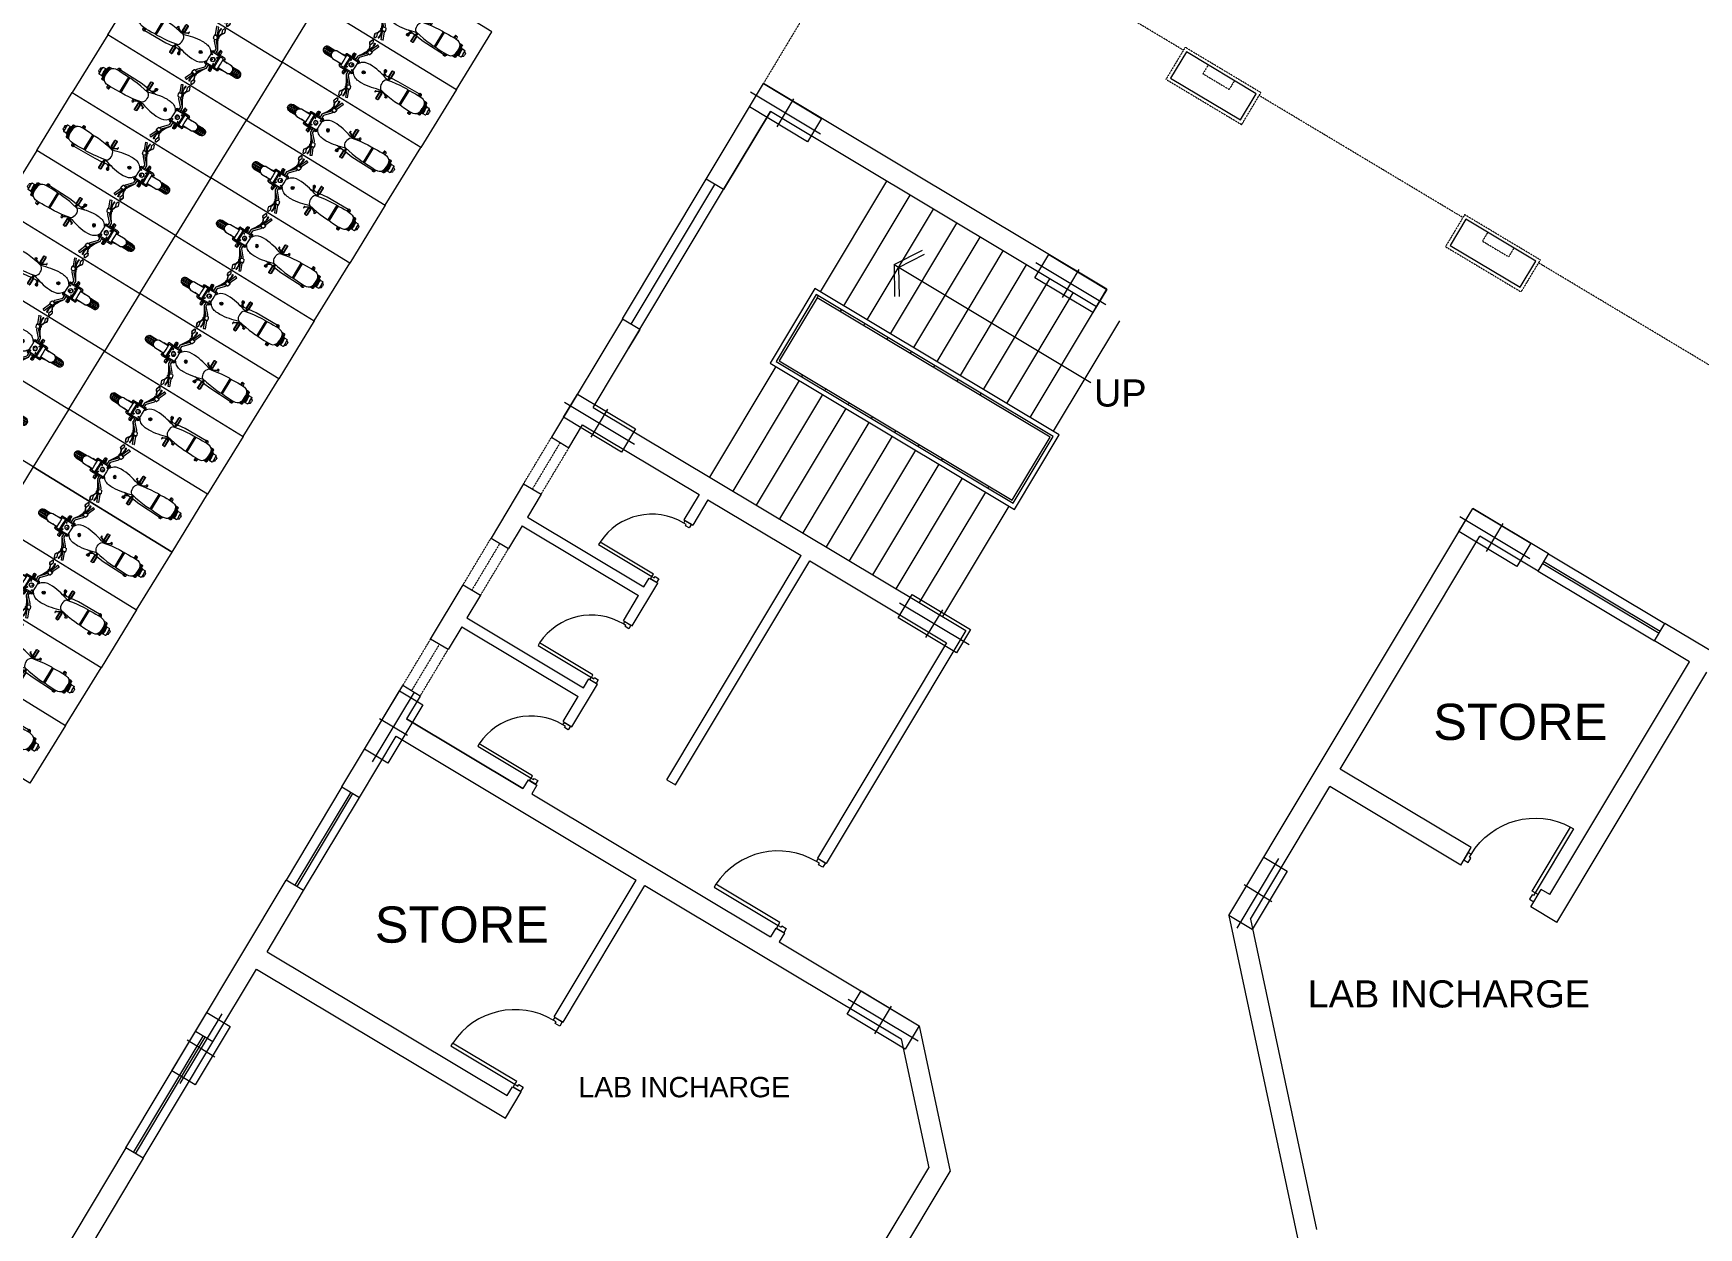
# Model space of a CAD drawing. Header units: inches. Extents: x -110725 to 51121, y 8404 to 44825.
# Drawn here: x -38442 to -37706, y 25256 to 25785 of the extents above; entities that cross this region are included whole.
import ezdxf

# ---------------------------------------------------------------- set-up
doc = ezdxf.new("R2010")
doc.units = ezdxf.units.IN
doc.header["$LTSCALE"] = 0.1
doc.header["$MEASUREMENT"] = 0
doc.linetypes.add('DASHED2', pattern=[0.375, 0.25, -0.125])
doc.layers.get('0').update_dxf_attribs({"color": 1, "lineweight": 0})
doc.layers.get('Defpoints').update_dxf_attribs({"lineweight": 0})
for name, color, linetype, lineweight in [('CAR', 4, 'Continuous', 0), ('Col.', 4, 'Continuous', 0), ('dim', 252, 'Continuous', 0), ('DOOR', 32, 'Continuous', 0), ('h', 8, 'Continuous', 0), ('stair', 5, 'Continuous', 0), ('TEXT', 3, 'Continuous', 0), ('WALL', 7, 'Continuous', 0), ('WIN', 160, 'Continuous', 0)]:
    doc.layers.add(name, color=color, linetype=linetype, lineweight=lineweight)
doc.styles.add('as', font='arial.ttf')
doc.styles.add('EHSAN', font='arial.ttf', dxfattribs={"height": 54})
doc.dimstyles.new('DIM1', dxfattribs={"dimtxt": 54, "dimasz": 6, "dimexe": 6, "dimexo": 3, "dimgap": 1, "dimtad": 0, "dimzin": 0, "dimdsep": 46, "dimlunit": 4, "dimtxsty": 'EHSAN', "dimblk": 'ARCHTICK', "dimcen": 3, "dimdle": 6, "dimclrd": 4, "dimclre": 4, "dimclrt": 6, "dimadec": 0, "dimazin": 0, "dimtfac": 1, "dimtofl": 0, "dimtmove": 1, "dimatfit": 3, "dimldrblk": 'ARCHTICK', "dimfxl": 4, "dimtolj": 1, "dimtzin": 3, "dimlwd": -1, "dimlwe": -1, "dimarcsym": 0})

# ---------------------------------------------------------------- blocks, each defined once
blk = doc.blocks.new('_ArchTick')
at = {"color": 0, "linetype": 'ByBlock', "const_width": 0.15}
blk.add_lwpolyline([(-0.5, -0.5), (0.5, 0.5)], dxfattribs=at)
blk = doc.blocks.new('*D37')
at = {"layer": 'Defpoints', "color": 0, "transparency": 16777216}
for p in [(-37808.55, 26623.7), (-37948.34, 26390.86, 1175.74), (-34980.21, 24608.79, 1175.74)]:
    blk.add_point(p, dxfattribs=at)
at = {"layer": 'dim', "color": 4, "transparency": 16777216}
for p, q in [((-37829.12, 26636.05), (-36423.23, 25791.96)), ((-37946.79, 26393.44), (-37805.46, 26628.84)), ((-34819.84, 24829.27), (-36225.72, 25673.37)), ((-34978.66, 24611.37), (-34837.32, 24846.77))]:
    blk.add_line(p, q, dxfattribs=at)
at = {"layer": 'dim', "color": 4, "transparency": 16777216, "xscale": 24, "yscale": 24, "zscale": 24}
for p, rotation in [((-37808.55, 26623.7), 149.019361839217), ((-34840.41, 24841.63), 329.019361839217)]:
    blk.add_blockref('_ArchTick', p, dxfattribs=dict(at, rotation=rotation))
at = {"layer": 'dim', "color": 6, "transparency": 16777216, "insert": (-36324.48, 25732.66), "char_height": 54, "attachment_point": 5, "rotation": 329.01936, "style": 'EHSAN'}
blk.add_mtext('\\A1;288\'-6"', dxfattribs=at)
blk = doc.blocks.new('*D39')
at = {"layer": 'Defpoints', "color": 0, "transparency": 16777216}
for p in [(-38256.62, 26306.47, 1175.74), (-39945.1, 24460.83), (-39546.06, 24214.83, 1175.74)]:
    blk.add_point(p, dxfattribs=at)
at = {"layer": 'dim', "color": 4, "transparency": 16777216}
for p, q in [((-38643.06, 26572.89), (-39229.18, 25622.13)), ((-38259.17, 26308.04), (-38660.76, 26555.61)), ((-39957.69, 24440.4), (-39371.57, 25391.16)), ((-39548.62, 24216.41), (-39950.21, 24463.98))]:
    blk.add_line(p, q, dxfattribs=at)
at = {"layer": 'dim', "color": 4, "transparency": 16777216, "xscale": 24, "yscale": 24, "zscale": 24}
for p, rotation in [((-38655.65, 26552.46), 58.34713072888594), ((-39945.1, 24460.83), 238.3471307288859)]:
    blk.add_blockref('_ArchTick', p, dxfattribs=dict(at, rotation=rotation))
at = {"layer": 'dim', "color": 6, "transparency": 16777216, "insert": (-39300.38, 25506.64), "char_height": 54, "attachment_point": 5, "rotation": 58.34713, "style": 'EHSAN'}
blk.add_mtext('\\A1;204\'-9{\\H1.000000x;\\S1/4;}"', dxfattribs=at)
blk = doc.blocks.new('D-1')
for points in [[(1.5, 34.85), (1.5, 1.85), (3, 1.85), (3, 34.85)], [(2.25, 0.38), (2.25, -1.88), (0, -1.88), (0, 1.88), (1.5, 1.88), (1.5, 0.38)], [(33.75, 0.38), (34.5, 0.38), (34.5, 1.88), (36, 1.88), (36, -1.88), (33.75, -1.88)]]:
    blk.add_lwpolyline(points, close=True)
blk.add_arc((1.5, 1.88), 33, 0, 87.39475)
blk = doc.blocks.new('44')
at = {"layer": 'Col.', "linetype": 'Continuous'}
blk.add_lwpolyline([(-24729.42, 37327.33), (-24729.42, 37339.33), (-24759.42, 37339.33), (-24759.42, 37327.33)], close=True, dxfattribs=at)
at = {"layer": 'dim', "linetype": 'Continuous'}
for p, q in [((-24744.42, 37340.53), (-24744.42, 37326.13)), ((-24762.42, 37333.33), (-24726.42, 37333.33))]:
    blk.add_line(p, q, dxfattribs=at)
blk = doc.blocks.new('A$C266513BC')
at = {"layer": 'WALL'}
for p, q in [((0, 52.07), (12.55, 58.49)), ((0, 52.07), (86.94, 0)), ((0, 52.07), (0.26, 37.98)), ((2.02, 50.86), (13.46, 56.71)), ((2.02, 50.86), (2.26, 38.02))]:
    blk.add_line(p, q, dxfattribs=at)
blk = doc.blocks.new('*X104')
at = {"color": 0}
for p, q in [((923.81, 1749.01), (924.46, 1749.66)), ((923.81, 1749.35), (924.11, 1749.66)), ((924.4, 1748.82), (923.81, 1749.41)), ((924.68, 1748.89), (923.94, 1749.63)), ((923.99, 1748.83), (924.7, 1749.54)), ((924.75, 1749.17), (924.27, 1749.66)), ((924.33, 1748.82), (924.75, 1749.23))]:
    blk.add_line(p, q, dxfattribs=at)
blk = doc.blocks.new('BICK 2')
h = blk.add_hatch()
h.set_pattern_fill('AR-HBONE', color=8, scale=0.15, angle=180, style=0)
h.set_pattern_definition([(225, (19574.7, -9784.29946), (-2e-16, -0.848528137), [1.8, -0.6]), (315, (19574.27574, -9784.7237), (-2e-16, -0.848528137), [1.8, -0.6])])
h.paths.add_polyline_path([(-16.23, -16.9, -0.357799), (-13.72, -16.9), (-13.72, -12.96, 0.45044), (-16.23, -12.96)])
at = {"color": 9}
for p, q in [((-30, 0), (0, 0)), ((0, 0), (0, -72)), ((-30, -72), (-30, 0)), ((0, -72), (-30, -72))]:
    blk.add_line(p, q, dxfattribs=at)
for p, q in [((-16.65, -14.07), (-16.65, -17.37)), ((-16.23, -12.96), (-16.23, -16.9)), ((-13.72, -12.96), (-13.72, -16.9)), ((-13.29, -14.07), (-13.29, -17.37)), ((-16.93, -18.12), (-16.93, -22.77)), ((-13.01, -18.12), (-13.01, -22.77)), ((-28.71, -29.69), (-29.2, -29.4)), ((-29.15, -28.9), (-27.71, -28.38)), ((-29.15, -28.94), (-27.71, -28.43)), ((-27.07, -29.2), (-28.47, -29.71)), ((-27.46, -28.41), (-27.01, -28.7)), ((-27.46, -28.46), (-27.01, -28.75)), ((-20.17, -25.5), (-20.17, -25.78)), ((-18.52, -25.5), (-20.17, -25.5)), ((-20.17, -25.78), (-18.52, -25.78)), ((-20.13, -25.23), (-20.13, -25.5)), ((-19.05, -26.01), (-17.67, -26.01)), ((-18.56, -25.23), (-18.56, -25.5)), ((-18.52, -25.5), (-18.52, -25.78)), ((-18.52, -25.62), (-17.67, -25.62)), ((-18.33, -26.01), (-18.33, -27.08)), ((-18.3, -27.92), (-18.23, -28.74)), ((-18.23, -22.7), (-18.23, -25.35)), ((-18.02, -22.38), (-18.02, -22.23)), ((-18.01, -28.65), (-18.02, -28.77)), ((-17.95, -22.16), (-17.42, -22.16)), ((-17.76, -28.4), (-17.77, -28.52)), ((-17.67, -23.05), (-17.67, -24.64)), ((-17.67, -24.66), (-17.67, -25.15)), ((-17.35, -22.22), (-17.11, -22.22)), ((-17.35, -22.36), (-17.35, -22.23)), ((-17.33, -28.83), (-17.34, -28.96)), ((-17.11, -22.47), (-17.11, -22.77)), ((-17.11, -28.69), (-17.11, -28.74)), ((-15.63, -26.69), (-15.91, -26.69)), ((-15.54, -26.37), (-15.79, -26.23)), ((-15.54, -27.02), (-15.79, -27.16)), ((-15.3, -26.12), (-15.44, -25.88)), ((-15.3, -27.26), (-15.44, -27.51)), ((-14.97, -26.04), (-14.97, -25.76)), ((-14.97, -26.69), (-14.64, -27.26)), ((-14.97, -27.35), (-14.97, -27.63)), ((-14.64, -26.12), (-14.5, -25.88)), ((-14.64, -27.26), (-14.5, -27.51)), ((-14.4, -26.37), (-14.16, -26.23)), ((-14.4, -27.02), (-14.16, -27.16)), ((-14.31, -26.69), (-14.03, -26.69)), ((-12.6, -22.22), (-12.84, -22.22)), ((-12.84, -22.47), (-12.84, -22.77)), ((-12.84, -28.69), (-12.84, -28.74)), ((-12.62, -28.83), (-12.61, -28.96)), ((-12.6, -22.36), (-12.6, -22.23)), ((-12, -22.16), (-12.53, -22.16)), ((-12.28, -23.05), (-12.28, -24.64)), ((-12.28, -24.66), (-12.28, -25.15)), ((-12.28, -24.66), (-12.28, -28.41)), ((-11.42, -25.62), (-12.28, -25.62)), ((-10.89, -26.01), (-12.28, -26.01)), ((-12.18, -28.4), (-12.17, -28.52)), ((-11.93, -22.38), (-11.93, -22.23)), ((-11.93, -28.65), (-11.92, -28.77)), ((-11.72, -22.7), (-11.72, -25.35)), ((-11.65, -27.92), (-11.72, -28.74)), ((-11.62, -25.61), (-11.62, -25.62)), ((-11.62, -26.01), (-11.62, -27.08)), ((-11.42, -25.5), (-9.78, -25.5)), ((-11.42, -25.5), (-11.42, -25.78)), ((-9.78, -25.78), (-11.42, -25.78)), ((-11.39, -25.23), (-11.39, -25.5)), ((-9.81, -25.23), (-9.81, -25.5)), ((-9.78, -25.5), (-9.78, -25.78)), ((-2.49, -28.41), (-2.93, -28.7)), ((-2.49, -28.46), (-2.93, -28.75)), ((-2.88, -29.2), (-1.48, -29.71)), ((-0.8, -28.9), (-2.24, -28.38)), ((-0.8, -28.94), (-2.24, -28.43)), ((-1.24, -29.69), (-0.75, -29.4)), ((-28.26, -32.86), (-28.52, -32.21)), ((-28.49, -32.12), (-25.29, -30.83)), ((-28.17, -32.9), (-24.98, -31.6)), ((-25.18, -30.6), (-25.25, -30.79)), ((-24.85, -31.1), (-25.05, -30.6)), ((-25.01, -30.71), (-24.94, -30.68)), ((-24.58, -31.57), (-24.97, -30.6)), ((-24.74, -31.69), (-24.92, -31.61)), ((-24.85, -31.1), (-24.64, -31.6)), ((-23.78, -29.82), (-24.82, -30.24)), ((-24.69, -31.49), (-24.62, -31.46)), ((-24.43, -29.66), (-24.18, -29.66)), ((-24.3, -29.53), (-24.3, -29.78)), ((-23.18, -31.3), (-24.22, -31.72)), ((-23.02, -30.94), (-23.42, -29.97)), ((-6.92, -30.94), (-6.53, -29.97)), ((-6.77, -31.3), (-5.73, -31.72)), ((-6.16, -29.82), (-5.13, -30.24)), ((-5.52, -29.66), (-5.77, -29.66)), ((-5.64, -29.53), (-5.64, -29.78)), ((-5.37, -31.57), (-4.97, -30.6)), ((-5.26, -31.49), (-5.32, -31.46)), ((-5.1, -31.1), (-5.3, -31.6)), ((-5.21, -31.69), (-5.02, -31.61)), ((-5.1, -31.1), (-4.89, -30.6)), ((-4.94, -30.71), (-5, -30.68)), ((-1.78, -32.9), (-4.97, -31.6)), ((-4.76, -30.6), (-4.69, -30.79)), ((-1.46, -32.12), (-4.65, -30.83)), ((-1.69, -32.86), (-1.42, -32.21)), ((-22.02, -44.17), (-22.02, -43.79)), ((-22.02, -44.17), (-22.02, -44.54)), ((-18.66, -43.74), (-22.01, -43.74)), ((-21.58, -43.64), (-21.97, -43.64)), ((-18.66, -43.54), (-21.77, -43.54)), ((-21.58, -43.64), (-21.58, -43.54)), ((-21.42, -43.64), (-21.42, -43.54)), ((-20.84, -43.64), (-21.42, -43.64)), ((-20.84, -43.64), (-20.84, -43.54)), ((-20.68, -43.64), (-20.68, -43.54)), ((-20.07, -43.64), (-20.68, -43.64)), ((-20.07, -43.64), (-20.07, -43.54)), ((-19.91, -43.64), (-19.91, -43.54)), ((-19.37, -43.64), (-19.91, -43.64)), ((-19.37, -43.64), (-19.37, -43.54)), ((-19.22, -43.64), (-19.22, -43.54)), ((-18.66, -43.64), (-19.22, -43.64)), ((-19.21, -41.94), (-19.17, -42.08)), ((-19.06, -42), (-19.07, -41.78)), ((-18.66, -44.16), (-18.66, -43.54)), ((-18.22, -43.88), (-18.66, -43.88)), ((-18.66, -44.16), (-18.66, -44.79)), ((-17.65, -43.88), (-18.06, -43.88)), ((-12.33, -43.88), (-11.03, -43.88)), ((-11.01, -43.53), (-11.35, -40.2)), ((-11.03, -44.16), (-11.03, -43.53)), ((-11.03, -43.53), (-7.92, -43.53)), ((-11.03, -43.64), (-10.47, -43.64)), ((-11.03, -43.74), (-7.67, -43.74)), ((-11.03, -44.16), (-11.03, -44.78)), ((-11, -43.64), (-11, -43.64)), ((-10.47, -43.64), (-10.47, -43.54)), ((-10.32, -43.64), (-10.32, -43.54)), ((-10.32, -43.64), (-9.77, -43.64)), ((-9.88, -40.73), (-9.88, -41.23)), ((-9.77, -43.64), (-9.77, -43.54)), ((-9.62, -43.64), (-9.62, -43.54)), ((-9.62, -43.64), (-9.01, -43.64)), ((-9.22, -40.45), (-9.6, -40.45)), ((-9.59, -41.51), (-9.21, -41.5)), ((-9.01, -43.64), (-9.01, -43.54)), ((-8.94, -41.22), (-8.94, -40.73)), ((-8.85, -43.64), (-8.85, -43.54)), ((-8.85, -43.64), (-8.27, -43.64)), ((-8.27, -43.64), (-8.27, -43.54)), ((-8.11, -43.64), (-8.11, -43.54)), ((-8.11, -43.64), (-7.72, -43.64)), ((-7.67, -44.15), (-7.67, -43.78)), ((-7.67, -44.15), (-7.67, -44.53)), ((-18.66, -44.59), (-22.01, -44.59)), ((-21.57, -44.69), (-21.97, -44.69)), ((-18.66, -44.79), (-21.77, -44.79)), ((-21.57, -44.79), (-21.57, -44.69)), ((-21.42, -44.79), (-21.42, -44.69)), ((-20.83, -44.69), (-21.42, -44.69)), ((-20.83, -44.79), (-20.83, -44.69)), ((-20.68, -44.79), (-20.68, -44.69)), ((-20.07, -44.69), (-20.68, -44.69)), ((-20.07, -44.79), (-20.07, -44.69)), ((-19.91, -44.79), (-19.91, -44.69)), ((-19.37, -44.69), (-19.91, -44.69)), ((-19.37, -44.79), (-19.37, -44.69)), ((-19.22, -44.79), (-19.22, -44.69)), ((-18.66, -44.69), (-19.22, -44.69)), ((-18.15, -44.44), (-18.66, -44.44)), ((-18.02, -44.86), (-17.79, -44.86)), ((-17.71, -44.44), (-18.01, -44.44)), ((-18.01, -44.56), (-17.73, -44.56)), ((-12.22, -44.44), (-11.03, -44.44)), ((-11.03, -44.59), (-7.67, -44.59)), ((-11.03, -44.69), (-10.47, -44.69)), ((-11.03, -44.78), (-7.92, -44.78)), ((-10.44, -48.3), (-10.85, -44.78)), ((-10.47, -44.79), (-10.47, -44.69)), ((-10.2, -59.03), (-10.44, -48.3)), ((-10.32, -44.79), (-10.32, -44.69)), ((-10.32, -44.69), (-9.77, -44.69)), ((-9.77, -44.79), (-9.77, -44.69)), ((-9.62, -44.79), (-9.62, -44.69)), ((-9.62, -44.69), (-9.01, -44.69)), ((-9.01, -44.79), (-9.01, -44.69)), ((-8.85, -44.79), (-8.85, -44.69)), ((-8.85, -44.69), (-8.27, -44.69)), ((-8.27, -44.79), (-8.27, -44.69)), ((-8.11, -44.79), (-8.11, -44.69)), ((-8.11, -44.69), (-7.72, -44.69)), ((-18.78, -53.78), (-18.78, -54.34)), ((-11.21, -54.35), (-18.75, -54.34)), ((-11.21, -53.79), (-18.74, -53.78)), ((-11.21, -53.79), (-11.21, -54.35)), ((-20.24, -59.53), (-20.24, -59.26)), ((-20.24, -59.26), (-18.98, -59.26)), ((-18.98, -59.54), (-20.24, -59.53)), ((-20.2, -59.8), (-20.2, -59.53)), ((-19.12, -59.03), (-18.99, -59.03)), ((-18.16, -63.82), (-18.16, -62.53)), ((-14.97, -63.54), (-17.88, -63.54)), ((-14.97, -64.1), (-17.88, -64.1)), ((-17.6, -63.54), (-17.6, -62.94)), ((-16.86, -64.66), (-16.86, -64.1)), ((-16.83, -64.77), (-16.83, -64.87)), ((-15.04, -64.88), (-16.83, -64.87)), ((-16.74, -64.87), (-16.74, -66.08)), ((-15.04, -64.55), (-16.6, -64.55)), ((-15.04, -64.55), (-13.47, -64.55)), ((-15.04, -64.88), (-13.25, -64.88)), ((-14.97, -63.54), (-12.07, -63.55)), ((-14.97, -64.1), (-12.07, -64.11)), ((-13.34, -64.88), (-13.34, -66.08)), ((-13.25, -64.78), (-13.25, -64.88)), ((-13.09, -64.66), (-13.09, -64.11)), ((-12.35, -63.55), (-12.34, -62.95)), ((-11.79, -63.83), (-11.78, -62.54)), ((-11.03, -59.55), (-9.85, -59.55)), ((-10.96, -59.04), (-11.02, -59.04)), ((-9.85, -59.28), (-11.02, -59.27)), ((-9.88, -59.82), (-9.88, -59.55)), ((-9.85, -59.55), (-9.85, -59.28)), ((-15.04, -66.3), (-16.61, -66.3)), ((-15.04, -66.3), (-13.47, -66.31))]:
    blk.add_line(p, q)
for points in [[(-17.11, -22.47), (-17.11, -22.11), (-16.93, -20.58)], [(-12.84, -22.47), (-12.84, -22.11), (-13.01, -20.58)], [(-26.99, -29.15), (-25.4, -29.7), (-24.92, -30.63)], [(-26.92, -29), (-25.23, -29.58), (-24.74, -30.54)], [(-23.94, -29.6), (-22.05, -28.6), (-19.81, -27.16)], [(-23.86, -29.72), (-21.98, -28.72), (-20.44, -27.73)], [(-20.17, -25.78), (-20.11, -25.84), (-20.02, -25.91), (-19.9, -25.96), (-19.77, -26), (-19.51, -26.02), (-19.35, -26.03)], [(-18.52, -25.78), (-18.58, -25.84), (-18.67, -25.91), (-18.79, -25.96), (-18.93, -26), (-19.18, -26.02), (-19.35, -26.03)], [(-17.59, -29.21), (-17.93, -29.12), (-18.02, -28.77), (-17.77, -28.52), (-17.63, -28.56)], [(-18.01, -28.65), (-17.76, -28.4), (-17.67, -28.42)], [(-17.41, -28.69), (-17.34, -28.96), (-17.59, -29.21)], [(-17.37, -28.69), (-17.33, -28.83)], [(-17.11, -22.47), (-17.11, -22.77)], [(-12.84, -22.47), (-12.84, -22.77)], [(-12.58, -28.69), (-12.62, -28.83)], [(-12.54, -28.69), (-12.61, -28.96), (-12.36, -29.21), (-12.02, -29.12), (-11.92, -28.77), (-12.17, -28.52), (-12.32, -28.56)], [(-11.93, -28.65), (-12.18, -28.4), (-12.28, -28.42)], [(-11.42, -25.78), (-11.37, -25.84), (-11.27, -25.91), (-11.15, -25.96), (-11.02, -26), (-10.76, -26.02), (-10.6, -26.03)], [(-9.78, -25.78), (-9.83, -25.84), (-9.93, -25.91), (-10.05, -25.96), (-10.18, -26), (-10.44, -26.02), (-10.6, -26.03)], [(-6.01, -29.6), (-7.9, -28.6), (-10.14, -27.16)], [(-6.08, -29.72), (-7.96, -28.72), (-9.51, -27.73)], [(-3.02, -29), (-4.71, -29.58), (-5.21, -30.54)], [(-2.96, -29.15), (-4.55, -29.7), (-5.03, -30.63)], [(-25.2, -30.09), (-25.38, -30.19), (-25.59, -30.28), (-25.81, -30.36), (-26.04, -30.43), (-26.28, -30.48), (-26.52, -30.53), (-26.75, -30.57), (-26.98, -30.59), (-27.21, -30.61), (-27.41, -30.62), (-27.61, -30.62), (-27.78, -30.62), (-27.94, -30.61), (-28.07, -30.59), (-28.18, -30.57), (-28.26, -30.54), (-28.33, -30.52), (-28.39, -30.5), (-28.43, -30.49), (-28.47, -30.48), (-28.5, -30.48), (-28.52, -30.5), (-28.53, -30.53), (-28.54, -30.56), (-28.54, -30.6), (-28.53, -30.64), (-28.51, -30.69), (-28.47, -30.73), (-28.42, -30.76), (-28.36, -30.8), (-28.28, -30.82), (-28.18, -30.84), (-28.06, -30.86), (-27.93, -30.87), (-27.78, -30.88), (-27.6, -30.88), (-27.41, -30.89), (-27.2, -30.89), (-26.96, -30.88), (-26.7, -30.87), (-26.42, -30.83), (-26.1, -30.77), (-25.76, -30.68), (-25.38, -30.55), (-25.03, -30.41)], [(-24.75, -29.66), (-24.87, -29.82), (-25.01, -29.96), (-25.03, -29.97)], [(-24.75, -29.66), (-24.71, -29.8), (-24.68, -29.91), (-24.66, -29.99), (-24.66, -30.05), (-24.68, -30.1), (-24.71, -30.14), (-24.76, -30.19), (-24.82, -30.24)], [(-24.75, -29.66), (-24.7, -29.59), (-24.65, -29.54), (-24.58, -29.5), (-24.51, -29.47), (-24.43, -29.45), (-24.35, -29.45), (-24.27, -29.45), (-24.2, -29.46), (-24.13, -29.48), (-24.07, -29.51), (-24.01, -29.54), (-23.96, -29.58), (-23.91, -29.63), (-23.87, -29.68), (-23.83, -29.74), (-23.78, -29.82)], [(-5.2, -29.66), (-5.24, -29.59), (-5.3, -29.54), (-5.37, -29.5), (-5.44, -29.47), (-5.52, -29.45), (-5.6, -29.45), (-5.68, -29.45), (-5.75, -29.46), (-5.82, -29.48), (-5.88, -29.51), (-5.93, -29.54), (-5.98, -29.58), (-6.03, -29.63), (-6.08, -29.68), (-6.12, -29.74), (-6.16, -29.82)], [(-5.2, -29.66), (-5.24, -29.8), (-5.27, -29.91), (-5.28, -29.99), (-5.28, -30.05), (-5.27, -30.1), (-5.24, -30.14), (-5.19, -30.19), (-5.13, -30.24)], [(-5.2, -29.66), (-5.08, -29.82), (-4.94, -29.96), (-4.91, -29.97)], [(-4.75, -30.09), (-4.57, -30.19), (-4.36, -30.28), (-4.14, -30.36), (-3.9, -30.43), (-3.67, -30.48), (-3.43, -30.53), (-3.19, -30.57), (-2.96, -30.59), (-2.74, -30.61), (-2.53, -30.62), (-2.34, -30.62), (-2.16, -30.62), (-2.01, -30.61), (-1.88, -30.59), (-1.77, -30.57), (-1.68, -30.54), (-1.61, -30.52), (-1.55, -30.5), (-1.51, -30.49), (-1.48, -30.48), (-1.45, -30.48), (-1.43, -30.5), (-1.41, -30.53), (-1.41, -30.56), (-1.41, -30.6), (-1.42, -30.64), (-1.44, -30.69), (-1.47, -30.73), (-1.52, -30.76), (-1.59, -30.8), (-1.67, -30.82), (-1.77, -30.84), (-1.88, -30.86), (-2.02, -30.87), (-2.17, -30.88), (-2.34, -30.88), (-2.53, -30.89), (-2.75, -30.89), (-2.98, -30.88), (-3.24, -30.87), (-3.53, -30.83), (-3.84, -30.77), (-4.19, -30.68), (-4.56, -30.55), (-4.91, -30.41)], [(-19.07, -41.78), (-19.37, -41.78), (-19.59, -41.79), (-19.75, -41.81), (-19.84, -41.82), (-19.88, -41.84), (-19.88, -41.86), (-19.85, -41.88), (-19.79, -41.9), (-19.7, -41.91), (-19.61, -41.92), (-19.51, -41.93), (-19.4, -41.94), (-19.3, -41.94), (-19.21, -41.94), (-19.12, -41.95), (-19.06, -41.95)], [(-19.06, -42), (-18, -43.99), (-18.02, -45.31), (-18.85, -46.85), (-18.85, -47.57), (-19.49, -47.57), (-19.49, -46.85), (-18.85, -46.85)], [(-19.17, -42.08), (-18.14, -44.03), (-18.16, -45.27), (-18.99, -46.82), (-18.99, -46.85)], [(-17.51, -43.47), (-17.95, -45.63), (-18.29, -47.68), (-18.53, -49.62), (-18.7, -51.45), (-18.81, -53.16), (-18.74, -53.78)], [(-12.45, -43.47), (-12.01, -45.64), (-11.68, -47.69), (-11.44, -49.63), (-11.28, -51.46), (-11.17, -53.18), (-11.25, -53.79)], [(-9.89, -40.82), (-10.11, -40.83), (-10.37, -40.88), (-10.62, -41.03), (-10.85, -41.27), (-11.11, -41.6), (-11.2, -41.73)], [(-9.88, -41.17), (-10.07, -41.18), (-10.24, -41.21), (-10.4, -41.31), (-10.59, -41.5), (-10.83, -41.81), (-11.14, -42.27)], [(-18.75, -54.34), (-18.92, -56.26), (-18.96, -57.64), (-18.99, -58.9), (-18.97, -60.03), (-18.87, -61.02), (-18.61, -61.86), (-18.15, -62.54), (-17.44, -63.06), (-16.42, -63.4), (-15.05, -63.54)], [(-11.24, -54.35), (-11.07, -56.28), (-11.04, -57.65), (-11.02, -58.91), (-11.03, -60.04), (-11.15, -61.03), (-11.41, -61.87), (-11.87, -62.56), (-12.58, -63.07), (-13.6, -63.4), (-14.97, -63.54)], [(-20.24, -59.26), (-20.18, -59.19), (-20.09, -59.13), (-19.97, -59.07), (-19.83, -59.04), (-19.58, -59.01), (-19.41, -59.01)], [(-18.99, -59.04), (-18.99, -59.04), (-19.25, -59.02), (-19.41, -59.01)], [(-11.02, -59.05), (-10.83, -59.03), (-10.67, -59.02)], [(-9.85, -59.28), (-9.9, -59.21), (-10, -59.14), (-10.11, -59.09), (-10.25, -59.05), (-10.5, -59.03), (-10.67, -59.02)], [(-16.22, -66.3), (-15.7, -67.06), (-14.98, -67.06)], [(-13.74, -66.3), (-14.26, -67.06), (-14.98, -67.06)]]:
    blk.add_lwpolyline(points)
for points in [[(-23.39, -30.05), (-22.72, -29.78, 0.088184), (-22.64, -29.73), (-19.81, -27.16, -0.186475), (-19.62, -27.08), (-17.67, -27.08)], [(-23.07, -30.83), (-22.33, -30.53, 0.089602), (-22.25, -30.48), (-19.54, -28, -0.187817), (-19.35, -27.92), (-17.67, -27.92)], [(-18.33, -25.62, -0.134956), (-18.28, -25.43, -0.106229), (-18.14, -25.26, -0.085212), (-17.93, -25.16, -0.074629), (-17.67, -25.12, -0.000386), (-17.67, -25.12, -0.085212)], [(-18.23, -22.7, -0.128062), (-18.19, -22.55, -0.106229), (-18.07, -22.41, -0.085212), (-17.89, -22.32, -0.074629), (-17.67, -22.28, -0.074629), (-17.45, -22.32, -0.085212), (-17.27, -22.41, -0.106229), (-17.15, -22.55, -0.128062), (-17.11, -22.7, -0.128062)], [(-18.23, -28.74, -0.128062), (-18.19, -28.59, -0.106229), (-18.07, -28.45, -0.085212), (-17.89, -28.36, -0.074629), (-17.67, -28.33, -0.074629)], [(-17.93, -29.11, -0.065943), (-18.07, -29.03, -0.106229), (-18.19, -28.89, -0.128062), (-18.23, -28.74, -0.128062)], [(-12.28, -26.32), (-12.28, -23.05, 0.414214), (-12.56, -22.77), (-14.97, -22.77), (-17.39, -22.77, 0.414214), (-17.67, -23.05)], [(-12.28, -27.93), (-12.28, -24.66, 0.414214), (-12.56, -24.38), (-14.97, -24.38), (-17.39, -24.38, 0.414214), (-17.67, -24.66)], [(-17.11, -28.69, -0.040595), (-17.11, -28.74, -0.128062), (-17.15, -28.89, -0.106229), (-17.27, -29.03, -0.085212), (-17.45, -29.12, -0.024362), (-17.52, -29.14, -0.074629)], [(-11.72, -22.7, 0.128062), (-11.76, -22.55, 0.106229), (-11.88, -22.41, 0.085212), (-12.06, -22.32, 0.074629), (-12.28, -22.28, 0.074629), (-12.5, -22.32, 0.085212), (-12.67, -22.41, 0.106229), (-12.8, -22.55, 0.128062), (-12.84, -22.7, 0.128062)], [(-12.83, -28.69, 0.040595), (-12.84, -28.74, 0.128062), (-12.8, -28.89, 0.106229), (-12.67, -29.03, 0.085212), (-12.5, -29.12, 0.024362), (-12.43, -29.14)], [(-11.62, -25.61, 0.128062), (-11.66, -25.43, 0.106229), (-11.81, -25.26, 0.085212), (-12.02, -25.16, 0.074629), (-12.28, -25.12, 0.000386), (-12.28, -25.12, 0.085212)], [(-6.56, -30.05), (-7.22, -29.78, -0.088184), (-7.31, -29.73), (-10.14, -27.16, 0.186475), (-10.33, -27.08), (-12.28, -27.08)], [(-6.88, -30.83), (-7.62, -30.53, -0.089602), (-7.7, -30.48), (-10.4, -28, 0.187817), (-10.59, -27.92), (-12.28, -27.92)], [(-11.72, -28.74, 0.128062), (-11.76, -28.59, 0.106229), (-11.88, -28.45, 0.085212), (-12.06, -28.36, 0.074629), (-12.28, -28.33)], [(-12.01, -29.11, 0.065943), (-11.88, -29.03, 0.106229), (-11.76, -28.89, 0.128062), (-11.72, -28.74, 0.128062)]]:
    blk.add_lwpolyline(points, format="xyb")
blk.add_lwpolyline([(-17.67, -25.15), (-17.67, -28.41, 0.414214), (-17.39, -28.69), (-14.97, -28.69), (-12.56, -28.69, 0.414214), (-12.28, -28.41), (-12.28, -25.15, 0.414214), (-12.56, -24.87), (-14.97, -24.87), (-17.39, -24.87, 0.414214)], format="xyb", close=True)
for points in [[(-16.46, -25.29), (-16.46, -25.7), (-17.16, -25.49)], [(-13.48, -25.29), (-13.48, -25.7), (-12.78, -25.49)]]:
    blk.add_lwpolyline(points, close=True)
for centre, radius in [((-16.83, -28.1), 0.224), ((-14.97, -26.69), 0.973), ((-14.97, -26.69), 0.938), ((-14.97, -26.69), 0.0367), ((-24.3, -29.66), 0.124), ((-14.97, -33.06), 0.667), ((-14.97, -33.06), 0.633), ((-14.97, -33.06), 0.353), ((-14.97, -33.06), 0.213), ((-5.64, -29.66), 0.124)]:
    blk.add_circle(centre, radius)
for centre, radius, start, end in [((-14.97, -14.07), 1.68, 0, 180), ((-14.97, -18.43), 1.98, 8.79741, 171.20259), ((-14.97, -18.59), 1.98, 8.79741, 171.20259), ((-29.05, -29.16), 0.28, 109.62506, 239.1993), ((-29.05, -29.21), 0.28, 109.62506, 175.31093), ((-27.61, -28.65), 0.28, 56.90455, 109.62506), ((-27.61, -28.69), 0.28, 56.90455, 109.62506), ((-27.17, -28.94), 0.28, 290.11314, 56.90455), ((-27.17, -28.98), 0.28, 4.68907, 56.90455), ((-19.87, -25.23), 0.263, 123.24951, 180), ((-19.35, -26.04), 1.22, 56.75049, 123.24951), ((-18.82, -25.23), 0.263, 0, 56.75049), ((-17.95, -22.23), 0.0699, 90, 180), ((-17.42, -22.23), 0.0699, 0, 90), ((-12.53, -22.23), 0.0699, 90, 180), ((-12, -22.23), 0.0699, 0, 90), ((-11.13, -25.23), 0.263, 123.24951, 180), ((-10.6, -26.04), 1.22, 56.75049, 123.24951), ((-10.07, -25.23), 0.263, 0, 56.75049), ((-2.78, -28.94), 0.28, 123.09545, 249.88686), ((-2.78, -28.98), 0.28, 123.09545, 175.31093), ((-2.33, -28.65), 0.28, 70.37494, 123.09545), ((-2.33, -28.69), 0.28, 70.37494, 123.09545), ((-0.89, -29.16), 0.28, 300.8007, 70.37494), ((-0.89, -29.21), 0.28, 4.68907, 70.37494), ((-28.57, -29.45), 0.28, 239.1993, 290.11314), ((-28.46, -32.19), 0.0699, 112.09342, 202.09342), ((-28.2, -32.83), 0.0699, 202.09342, 292.06816), ((-25.32, -30.76), 0.0699, 292.09342, 338.8868), ((-25.12, -30.62), 0.0699, 22.09342, 158.8868), ((-24.72, -30.5), 0.28, 177.42959, 202.09342), ((-24.95, -31.67), 0.0699, 65.27457, 112.06795), ((-24.83, -30.59), 0.135, 164.85898, 69.08966), ((-24.81, -30.63), 0.135, 198.84272, 36.93737), ((-24.83, -30.59), 0.1, 207.34515, 27.34515), ((-24.72, -30.5), 0.28, 112.09342, 125.89046), ((-24.71, -31.63), 0.0699, 245.27457, 22.06795), ((-24.32, -31.47), 0.28, 202.09342, 292.06795), ((-23.68, -30.07), 0.28, 22.09342, 112.09342), ((-23.28, -31.05), 0.28, 292.06795, 22.09342), ((-6.66, -31.05), 0.28, 157.90658, 247.93205), ((-6.27, -30.07), 0.28, 67.90658, 157.90658), ((-5.62, -31.47), 0.28, 247.93205, 337.90658), ((-5.24, -31.63), 0.0699, 157.93205, 294.72543), ((-5.14, -30.63), 0.135, 143.06263, 341.15728), ((-5.12, -30.59), 0.135, 110.91034, 15.14102), ((-5.12, -30.59), 0.1, 152.65485, 332.65485), ((-5.23, -30.5), 0.28, 54.10954, 67.90658), ((-4.99, -31.67), 0.0699, 67.93205, 114.72543), ((-5.23, -30.5), 0.28, 337.90658, 2.57041), ((-4.83, -30.62), 0.0699, 21.1132, 157.90658), ((-4.63, -30.76), 0.0699, 201.1132, 247.90658), ((-1.75, -32.83), 0.0699, 247.93184, 337.90658), ((-1.38, -29.45), 0.28, 249.88686, 300.8007), ((-1.49, -32.19), 0.0699, 337.90658, 67.90658), ((-21.77, -43.79), 0.25, 90.04331, 180.04331), ((-15.21, -45.5), 3.06, 85.57379, 138.5879), ((-14.74, -45.5), 3.06, 41.61529, 94.42621), ((-9.6, -40.73), 0.28, 90.04331, 180.04331), ((-9.6, -41.23), 0.28, 180.04331, 271.28945), ((-9.22, -40.73), 0.28, 0.04331, 90.04331), ((-9.22, -41.22), 0.28, 271.28945, 0.04331), ((-7.92, -43.78), 0.25, 0.04331, 90.04331), ((-21.77, -44.54), 0.25, 180.04331, 270.04331), ((-7.92, -44.53), 0.25, 270.04331, 0.04331), ((-19.94, -59.8), 0.263, 179.8971, 236.64759), ((-19.41, -59), 1.22, 236.64759, 291.70208), ((-17.88, -63.82), 0.28, 89.8971, 269.8971), ((-16.6, -64.77), 0.224, 89.8971, 179.8971), ((-16.51, -66.08), 0.224, 179.8971, 269.8971), ((-16.78, -63.5), 1.06, 279.47628, 325.52963), ((-13.29, -63.51), 1.06, 214.26457, 260.31793), ((-13.56, -66.08), 0.224, 269.8971, 359.8971), ((-13.47, -64.78), 0.224, 359.8971, 89.8971), ((-12.07, -63.83), 0.28, 269.8971, 89.8971), ((-10.67, -59.02), 1.22, 251.73085, 303.14661), ((-10.14, -59.82), 0.263, 303.14661, 359.8971)]:
    blk.add_arc(centre, radius, start, end)
for points in [[(-17.65, -43.88), (-19.42, -34.9), (-18.48, -30.35), (-16.62, -28.69)], [(-12.29, -43.88), (-10.53, -34.9), (-11.47, -30.35), (-13.33, -28.69)]]:
    blk.add_spline(points, degree=3)
at = {"extrusion": (0, 0, -1), "xscale": -1.119118922855427, "yscale": 1.119118922855705, "zscale": -1.119118922855427, "rotation": 89.95668755153847}
blk.add_blockref('*X104', (1967.79, 991.92), dxfattribs=at)

msp = doc.modelspace()

# ---------------------------------------------------------------- linework, layer by layer
at = {"layer": 'CAR', "linetype": 'Continuous'}
msp.add_circle((-33960.35096, 21924.4645, 27.16259), 11425.94255, dxfattribs=at)
at = {"layer": 'stair'}
for p, q in [((-38093.6812, 25670.20919), (-38064.39279, 25719.10898)), ((-38083.3865, 25664.04321), (-38054.0981, 25712.943)), ((-38073.09181, 25657.87723), (-38043.8034, 25706.77702)), ((-38062.79712, 25651.71125), (-38033.50871, 25700.61104)), ((-38052.50243, 25645.54527), (-38023.21402, 25694.44506)), ((-38042.20773, 25639.37929), (-38012.91933, 25688.27908)), ((-38031.91304, 25633.21331), (-38002.62464, 25682.1131)), ((-38021.61835, 25627.04733), (-37992.32994, 25675.94712)), ((-38095.22269, 25667.63552), (-38094.70886, 25668.49341)), ((-38011.32366, 25620.88135), (-37982.03525, 25669.78114)), ((-38084.928, 25661.46954), (-38084.41417, 25662.32743)), ((-38001.02897, 25614.71537), (-37971.74056, 25663.61516)), ((-38074.63331, 25655.30356), (-38074.11947, 25656.16145)), ((-37990.73427, 25608.54939), (-37961.44587, 25657.44918)), ((-38064.33861, 25649.13758), (-38063.82478, 25649.99547)), ((-38054.04392, 25642.9716), (-38053.53009, 25643.82949)), ((-38113.46372, 25637.18039), (-38142.75212, 25588.2806)), ((-38101.62753, 25633.58808), (-38102.14136, 25632.73019)), ((-38043.74923, 25636.80562), (-38043.2354, 25637.66351)), ((-38033.45454, 25630.63964), (-38032.94071, 25631.49753)), ((-38103.16902, 25631.01441), (-38132.45743, 25582.11462)), ((-38092.87433, 25624.84843), (-38122.16274, 25575.94864)), ((-38091.33284, 25627.4221), (-38091.84667, 25626.56421)), ((-38023.15984, 25624.47366), (-38022.64601, 25625.33155)), ((-38082.57964, 25618.68245), (-38111.86804, 25569.78266)), ((-38081.03814, 25621.25612), (-38081.55197, 25620.39823)), ((-38072.28495, 25612.51647), (-38101.57335, 25563.61668)), ((-38070.74345, 25615.09014), (-38071.25728, 25614.23225)), ((-38061.99025, 25606.35049), (-38091.27866, 25557.4507)), ((-38060.44876, 25608.92416), (-38060.96259, 25608.06627)), ((-38050.15407, 25602.75818), (-38050.6679, 25601.90029)), ((-38051.69556, 25600.18451), (-38080.98397, 25551.28472)), ((-38039.85937, 25596.5922), (-38040.37321, 25595.73431)), ((-38041.40087, 25594.01853), (-38070.68928, 25545.11874)), ((-38031.10618, 25587.85255), (-38060.39458, 25538.95276)), ((-38020.81148, 25581.68657), (-38050.09989, 25532.78678)), ((-38019.26999, 25584.26024), (-38019.78382, 25583.40235)), ((-38010.51679, 25575.52059), (-38039.8052, 25526.6208))]:
    msp.add_line(p, q, dxfattribs=at)
at = {"layer": 'stair', "elevation": 27.16259}
for points in [[(-38116.03739, 25638.72188), (-38007.94312, 25573.97909), (-37988.1606, 25607.00789), (-38096.25487, 25671.75069)], [(-38113.29394, 25639.41), (-38008.63124, 25576.72254), (-37990.90405, 25606.31978), (-38095.56675, 25669.00724)], [(-38111.92222, 25639.75406), (-38008.9753, 25578.09426), (-37992.27577, 25605.97572), (-38095.22269, 25667.63552)]]:
    msp.add_lwpolyline(points, close=True, dxfattribs=at)
at = {"layer": 'TEXT'}
for p, q in [((-38181.26488, 25658.2651), (-38144.26899, 25720.03325)), ((-38177.40437, 25655.95286), (-38140.40849, 25717.72101)), ((-38173.54386, 25653.64061), (-38136.54798, 25715.40877))]:
    msp.add_line(p, q, dxfattribs=at)
at = {"layer": 'WALL'}
for p, q in [((-38144.26899, 25720.03325), (-38118.96278, 25762.28439)), ((-37967.11607, 25671.33618), (-38118.96278, 25762.28439)), ((-38115.86625, 25749.93888), (-38136.54798, 25715.40877)), ((-38136.54798, 25715.40877), (-38115.86625, 25749.93888)), ((-37971.74056, 25663.61516), (-38115.86625, 25749.93888)), ((-38136.54798, 25715.40877), (-38144.26899, 25720.03325)), ((-37972.76822, 25661.89938), (-37967.11607, 25671.33618)), ((-38181.30361, 25658.20042), (-38212.60861, 25605.93375)), ((-38194.22558, 25619.1105), (-38173.58259, 25653.57594)), ((-38173.58259, 25653.57594), (-38181.30361, 25658.20042)), ((-38173.58259, 25653.57594), (-38178.55372, 25645.27618)), ((-38194.22558, 25619.1105), (-38029.51051, 25520.45482)), ((-38204.88759, 25601.30926), (-38198.85007, 25611.38948)), ((-38198.85007, 25611.38948), (-38147.37661, 25580.55958)), ((-38212.60861, 25605.93375), (-38204.88759, 25601.30926)), ((-38224.94057, 25585.34436), (-38239.32786, 25561.32341)), ((-38224.94057, 25585.34436), (-38217.21955, 25580.71988)), ((-38217.21955, 25580.71988), (-38223.25707, 25570.63966)), ((-38147.37661, 25580.55958), (-38154.05642, 25569.407)), ((-38143.5161, 25578.24734), (-38150.19591, 25567.09475)), ((-38143.5161, 25578.24734), (-38102.33733, 25553.58342)), ((-37913.2155, 25394.47668), (-37805.40362, 25574.47891)), ((-37771.94587, 25554.43947), (-37805.40362, 25574.47891)), ((-38225.56931, 25566.77915), (-38231.60684, 25556.69893)), ((-38225.56931, 25566.77915), (-38174.09585, 25535.94925)), ((-38223.25707, 25570.63966), (-38171.78361, 25539.80976)), ((-38154.05642, 25569.407), (-38150.19591, 25567.09475)), ((-38239.32786, 25561.32341), (-38231.60684, 25556.69893)), ((-37863.96688, 25459.18648), (-37802.30708, 25562.1334)), ((-37776.57035, 25546.71845), (-37802.30708, 25562.1334)), ((-38161.68489, 25454.497), (-38102.33733, 25553.58342)), ((-38157.82438, 25452.18476), (-38098.47682, 25551.27117)), ((-38098.47682, 25551.27117), (-38037.9955, 25515.04604)), ((-37776.57035, 25546.71845), (-37771.94587, 25554.43947)), ((-37776.57035, 25546.71845), (-37771.94587, 25554.43947)), ((-38171.78361, 25539.80976), (-38169.47137, 25543.67027)), ((-38169.47137, 25543.67027), (-38165.61086, 25541.35802)), ((-38266.0471, 25516.71308), (-38251.65982, 25540.73403)), ((-38251.65982, 25540.73403), (-38243.9388, 25536.10954)), ((-38243.9388, 25536.10954), (-38249.97632, 25526.02932)), ((-38180.77567, 25524.79666), (-38174.09585, 25535.94925)), ((-38176.91516, 25522.48442), (-38165.61086, 25541.35802)), ((-38252.28856, 25522.16881), (-38258.32608, 25512.0886)), ((-38252.28856, 25522.16881), (-38200.8151, 25491.33891)), ((-38249.97632, 25526.02932), (-38198.50286, 25495.19942)), ((-38180.77567, 25524.79666), (-38176.91516, 25522.48442)), ((-37725.09689, 25515.88855), (-37720.47241, 25523.60957)), ((-37649.6964, 25481.21845), (-37720.47241, 25523.60957)), ((-38258.32608, 25512.0886), (-38266.0471, 25516.71308)), ((-38037.9955, 25515.04604), (-38095.03082, 25419.82014)), ((-38029.51051, 25520.45482), (-38091.17031, 25417.50789)), ((-37709.65485, 25506.63958), (-37725.09689, 25515.88855)), ((-37771.31465, 25403.69266), (-37709.65485, 25506.63958)), ((-38198.50286, 25495.19942), (-38196.19062, 25499.05993)), ((-38196.19062, 25499.05993), (-38192.33011, 25496.74769)), ((-37768.21812, 25391.34715), (-37701.93383, 25502.01509)), ((-38305.22677, 25451.29889), (-38278.37906, 25496.1237)), ((-38270.65804, 25491.49921), (-38278.37906, 25496.1237)), ((-38270.65804, 25491.49921), (-38278.37906, 25496.1237)), ((-38270.65804, 25491.49921), (-38276.69557, 25481.41899)), ((-38207.49491, 25480.18633), (-38200.8151, 25491.33891)), ((-38203.6344, 25477.87409), (-38192.33011, 25496.74769)), ((-38225.22211, 25450.58909), (-38276.69557, 25481.41899)), ((-38276.69557, 25481.41899), (-38225.22211, 25450.58909)), ((-38207.49491, 25480.18633), (-38203.6344, 25477.87409)), ((-38297.50575, 25446.67441), (-38281.32005, 25473.69797)), ((-38281.32005, 25473.69797), (-38175.15604, 25410.1113)), ((-37806.05924, 25424.50284), (-37863.96688, 25459.18648)), ((-38305.22677, 25451.29889), (-38297.50575, 25446.67441)), ((-38222.90986, 25454.4496), (-38225.22211, 25450.58909)), ((-38222.90986, 25454.4496), (-38219.04935, 25452.13736)), ((-38219.04935, 25452.13736), (-38221.3616, 25448.27685)), ((-38221.3616, 25448.27685), (-38115.841, 25385.07555)), ((-38161.68489, 25454.497), (-38157.82438, 25452.18476)), ((-37903.67565, 25392.88891), (-37868.59137, 25451.46546)), ((-37810.68373, 25416.78182), (-37868.59137, 25451.46546)), ((-38095.03082, 25419.82014), (-38091.17031, 25417.50789)), ((-37810.68373, 25416.78182), (-37806.05924, 25424.50284)), ((-38369.96956, 25343.20462), (-38329.89069, 25410.12012)), ((-38338.35537, 25378.47207), (-38322.16967, 25405.49564)), ((-38322.16967, 25405.49564), (-38329.89069, 25410.12012)), ((-38211.38117, 25349.62998), (-38175.15604, 25410.1113)), ((-38207.52066, 25347.31774), (-38171.29553, 25407.79906)), ((-38171.29553, 25407.79906), (-38058.03806, 25339.96378)), ((-37779.79965, 25398.28388), (-37775.17516, 25406.0049)), ((-37771.31465, 25403.69266), (-37775.17516, 25406.0049)), ((-37768.21812, 25391.34715), (-37779.79965, 25398.28388)), ((-38113.52876, 25388.93606), (-38115.841, 25385.07555)), ((-38113.52876, 25388.93606), (-38109.66825, 25386.62382)), ((-37913.2155, 25394.47668), (-37882.43991, 25249.94315)), ((-37903.67565, 25392.88891), (-37874.45342, 25255.6505)), ((-38109.66825, 25386.62382), (-38111.98049, 25382.76331)), ((-38111.98049, 25382.76331), (-38050.05156, 25345.67113)), ((-38338.35537, 25378.47207), (-38232.19136, 25314.8854)), ((-38362.24854, 25338.58014), (-38342.97985, 25370.75105)), ((-38342.97985, 25370.75105), (-38232.95533, 25304.85214)), ((-38211.38117, 25349.62998), (-38207.52066, 25347.31774)), ((-38050.05156, 25345.67113), (-38036.35174, 25281.3317)), ((-38362.24854, 25338.58014), (-38369.96956, 25343.20462)), ((-38058.03806, 25339.96378), (-38045.89159, 25282.91948)), ((-38232.95533, 25304.85214), (-38226.0186, 25316.43367)), ((-38232.19136, 25314.8854), (-38229.87911, 25318.74591)), ((-38229.87911, 25318.74591), (-38226.0186, 25316.43367)), ((-38400.79946, 25291.73116), (-38431.62936, 25240.2577)), ((-38393.07844, 25287.10668), (-38423.90834, 25235.63321)), ((-38393.07844, 25287.10668), (-38400.79946, 25291.73116)), ((-38208.93215, 25010.7077), (-38045.89159, 25282.91948)), ((-38201.21113, 25006.08322), (-38036.35174, 25281.3317))]:
    msp.add_line(p, q, dxfattribs=at)
at = {"layer": 'WALL', "elevation": 27.16259}
for points in [[(-37932.01511, 25776.28158), (-37938.95184, 25764.70005), (-37908.06776, 25746.20211), (-37901.13104, 25757.78364)], [(-37808.47881, 25702.28982), (-37815.41553, 25690.70829), (-37784.53146, 25672.21035), (-37777.59473, 25683.79188)]]:
    msp.add_lwpolyline(points, close=True, dxfattribs=at)
at = {"layer": 'WIN', "linetype": 'DASHED2'}
for p, q in [((-37922.36384, 25770.50097), (-37924.67608, 25766.64046)), ((-37924.67608, 25766.64046), (-37913.09455, 25759.70374)), ((-37910.78231, 25763.56425), (-37913.09455, 25759.70374)), ((-37798.82753, 25696.50921), (-37801.13977, 25692.6487)), ((-37801.13977, 25692.6487), (-37789.55825, 25685.71197)), ((-37787.246, 25689.57248), (-37789.55825, 25685.71197)), ((-38224.94057, 25585.34436), (-38212.60861, 25605.93375)), ((-38208.7481, 25603.6215), (-38221.08006, 25583.03212)), ((-38217.21955, 25580.71988), (-38204.88759, 25601.30926)), ((-38251.65982, 25540.73403), (-38239.32786, 25561.32341)), ((-38235.46735, 25559.01117), (-38247.79931, 25538.42179)), ((-38243.9388, 25536.10954), (-38231.60684, 25556.69893)), ((-38278.37906, 25496.1237), (-38266.0471, 25516.71308)), ((-38262.18659, 25514.40084), (-38274.51855, 25493.81145)), ((-38270.65804, 25491.49921), (-38258.32608, 25512.0886))]:
    msp.add_line(p, q, dxfattribs=at)
at = {"layer": 'WIN'}
for p, q in [((-37774.00119, 25551.00791), (-37722.52773, 25520.178)), ((-37771.94587, 25554.43947), (-37720.47241, 25523.60957)), ((-37776.57035, 25546.71845), (-37725.09689, 25515.88855)), ((-37774.51503, 25550.15001), (-37723.04156, 25519.32011)), ((-38305.22677, 25451.29889), (-38329.89069, 25410.12012)), ((-38301.36626, 25448.98665), (-38326.03018, 25407.80788)), ((-38300.50837, 25448.47282), (-38325.17229, 25407.29405)), ((-38322.16967, 25405.49564), (-38297.50575, 25446.67441)), ((-38400.79946, 25291.73116), (-38369.96956, 25343.20462)), ((-38397.3679, 25289.67583), (-38366.538, 25341.1493)), ((-38396.51001, 25289.162), (-38365.68011, 25340.63546)), ((-38393.07844, 25287.10668), (-38362.24854, 25338.58014))]:
    msp.add_line(p, q, dxfattribs=at)
at = {"layer": 'WIN', "linetype": 'DASHED2', "elevation": 27.16259}
for points in [[(-37933.30195, 25777.05233), (-38023.38051, 25831.00465)], [(-38087.40426, 25814.95232), (-38118.96278, 25762.28439)], [(-37809.76564, 25703.06056), (-37899.8442, 25757.01289)], [(-37686.22934, 25629.0688), (-37776.30789, 25683.02113)]]:
    msp.add_lwpolyline(points, dxfattribs=at)
for points in [[(-37932.5312, 25778.33916), (-37941.00942, 25764.18396), (-37907.55167, 25744.14453), (-37899.07345, 25758.29973)], [(-37808.9949, 25704.3474), (-37817.47312, 25690.1922), (-37784.01537, 25670.15276), (-37775.53715, 25684.30797)]]:
    msp.add_lwpolyline(points, close=True, dxfattribs=at)

# ---------------------------------------------------------------- block references
at = {"layer": 'CAR'}
for p, xscale, yscale, zscale, rotation in [((-38316.00551, 25797.30892, 1.07221), -0.99996266982103, 0.99996266982103, 0.9999626698210299, 238.4268516176554), ((-38316.00551, 25797.30892, 1.07221), -0.9999626698210298, 0.99996266982103, 0.9999626698210299, 58.42685161762892), ((-38347.41954, 25746.19248, 1.07221), 0.9999626698210299, 0.9999626698210299, 0.9999626698210299, 238.4268516176737), ((-38316.00551, 25797.30892, 1.07221), 0.9999626698210299, 0.9999626698210299, 0.9999626698210299, 58.42685161763779), ((-38347.41954, 25746.19248, 1.07221), -0.9999626698210301, 0.99996266982103, 0.9999626698210299, 238.4268516176648), ((-38347.41954, 25746.19248, 1.07221), -0.9999626698210298, 0.9999626698210298, 0.9999626698210297, 58.42685161769127), ((-38378.83357, 25695.07604, 1.07221), 0.9999626698210304, 0.9999626698210304, 0.9999626698210304, 238.4268516176647), ((-38347.41954, 25746.19248, 1.07221), 0.9999626698210299, 0.9999626698210299, 0.9999626698210299, 58.42685161770013), ((-38378.83357, 25695.07604, 1.07221), -0.9999626698210302, 0.9999626698210298, 0.99996266982103, 238.4268516174899), ((-38378.83357, 25695.07604, 1.07221), -0.99996266982103, 0.9999626698210301, 0.99996266982103, 58.42685161770015), ((-38410.2476, 25643.95961, 1.07221), 0.9999626698210299, 0.9999626698210299, 0.9999626698210299, 238.4268516174899), ((-38378.83357, 25695.07604, 1.07221), 0.99996266982103, 0.99996266982103, 0.99996266982103, 58.42685161745451), ((-38410.2476, 25643.95961, 1.07221), -0.9999626698210298, 0.9999626698210298, 0.99996266982103, 238.426851617481), ((-38410.2476, 25643.95961, 1.07221), -0.9999626698210299, 0.9999626698210298, 0.99996266982103, 58.4268516174545), ((-38441.66163, 25592.84317, 1.07221), 0.9999626698210298, 0.9999626698210298, 0.9999626698210298, 238.426851617481), ((-38410.2476, 25643.95961, 1.07221), 0.9999626698210297, 0.9999626698210297, 0.9999626698210297, 58.42685161746335), ((-38441.66163, 25592.84317, 1.07221), -0.9999626698210294, 0.9999626698210298, 0.99996266982103, 58.42685161746338), ((-38457.36864, 25567.28495, 1.07221), -0.9999626698210299, 0.9999626698210298, 0.99996266982103, 58.4268516174545), ((-38457.36864, 25567.28495, 1.07221), 0.99996266982103, 0.99996266982103, 0.99996266982103, 58.42685161745451), ((-38488.78267, 25516.16852, 1.07221), -0.9999626698210299, 0.9999626698210298, 0.99996266982103, 58.4268516174545), ((-38488.78267, 25516.16852, 1.07221), 0.9999626698210297, 0.9999626698210297, 0.9999626698210297, 58.42685161746335)]:
    msp.add_blockref('BICK 2', p, dxfattribs=dict(at, xscale=xscale, yscale=yscale, zscale=zscale, rotation=rotation))
at = {"layer": 'Col.', "linetype": 'Continuous', "xscale": -1}
for p, rotation in [((2328.99911, 45006.00898, 27.16259), 148.9999999999941), ((2455.10912, 44930.47571, 27.16259), 148.9999999999941), ((2246.78628, 44868.74628, 27.16259), 148.9999999999941), ((2642.55828, 44818.2035, 27.16259), 148.9999999999941), ((2394.77843, 44780.10429, 27.16259), 148.9999999999941), ((-57538.99151, 65915.97607, 27.16259), 238.9999999996858), ((-57156.9401, 65842.43858, 27.16259), 238.9999999996858), ((2372.19351, 44604.84796, 27.16259), 148.9999999999941), ((-57624.11949, 65773.78703, 27.16259), 238.9999999996858)]:
    msp.add_blockref('44', p, dxfattribs=dict(at, rotation=rotation))
at = {"layer": 'DOOR', "xscale": 0.833333333333352, "yscale": 0.833333333333352, "zscale": 0.833333333333352, "rotation": 59.08060506183639}
for p in [(-38167.54111, 25542.51414, 27.16259), (-38194.26036, 25497.90381, 27.16259), (-38220.97961, 25453.29348, 27.16259)]:
    msp.add_blockref('D-1', p, dxfattribs=at)
at = {"layer": 'DOOR', "xscale": -1, "rotation": 329.0806050618358}
msp.add_blockref('D-1', (-37777.48741, 25402.14439, 27.16259), dxfattribs=at)
at = {"layer": 'DOOR', "rotation": 59.08060506183639}
for p in [(-38111.5985, 25387.77994, 27.16259), (-38227.94886, 25317.58979, 27.16259)]:
    msp.add_blockref('D-1', p, dxfattribs=at)
at = {"layer": 'h', "linetype": 'Continuous'}
msp.add_blockref('A$C266513BC', (-38061.22248, 25630.17093, 27.16259), dxfattribs=at)

# ---------------------------------------------------------------- texts
at = {"layer": 'TEXT', "style": 'as'}
for s, height, p in [(' UP', 12, (-37977.52412, 25619.49715)), ('STORE', 16, (-37822.91243, 25472.09665)), ('STORE', 16, (-38290.72165, 25382.44956)), ('LAB INCHARGE', 12, (-37878.41998, 25353.79775)), ('LAB INCHARGE', 9, (-38200.75528, 25314.0929))]:
    msp.add_text(s, height=height, dxfattribs=at).set_placement(p)

# ---------------------------------------------------------------- dimensions: what is measured, and where the dimension line sits
at = {"layer": 'dim'}
dim = msp.add_linear_dim(base=(-37808.54527, 26623.69701, -1174.66297), p1=(-34980.20533, 24608.79412, 1.07221), p2=(-37948.3386, 26390.86365, 1.07221), angle=149.01936184, dimstyle='DIM1', override={"dimtxt": 36, "dimasz": 24, "dimdle": 24}, dxfattribs=at)
dim.commit()
dim.dimension.update_dxf_attribs({"geometry": '*D37', "text_midpoint": (-36324.47863, 25732.66224, -1174.66297), "dimtype": 161})
dim = msp.add_aligned_dim(p1=(-38256.61817, 26306.46684, 1.07221), p2=(-39546.06335, 24214.83069, 1.07221), distance=-468.76796, dimstyle='DIM1', override={"dimtxt": 36, "dimasz": 24, "dimdle": 24}, dxfattribs=at)
dim.commit()
dim.dimension.update_dxf_attribs({"geometry": '*D39', "text_midpoint": (-39300.37624, 25506.64488, -1174.66297)})

doc.saveas('drawing.dxf')
